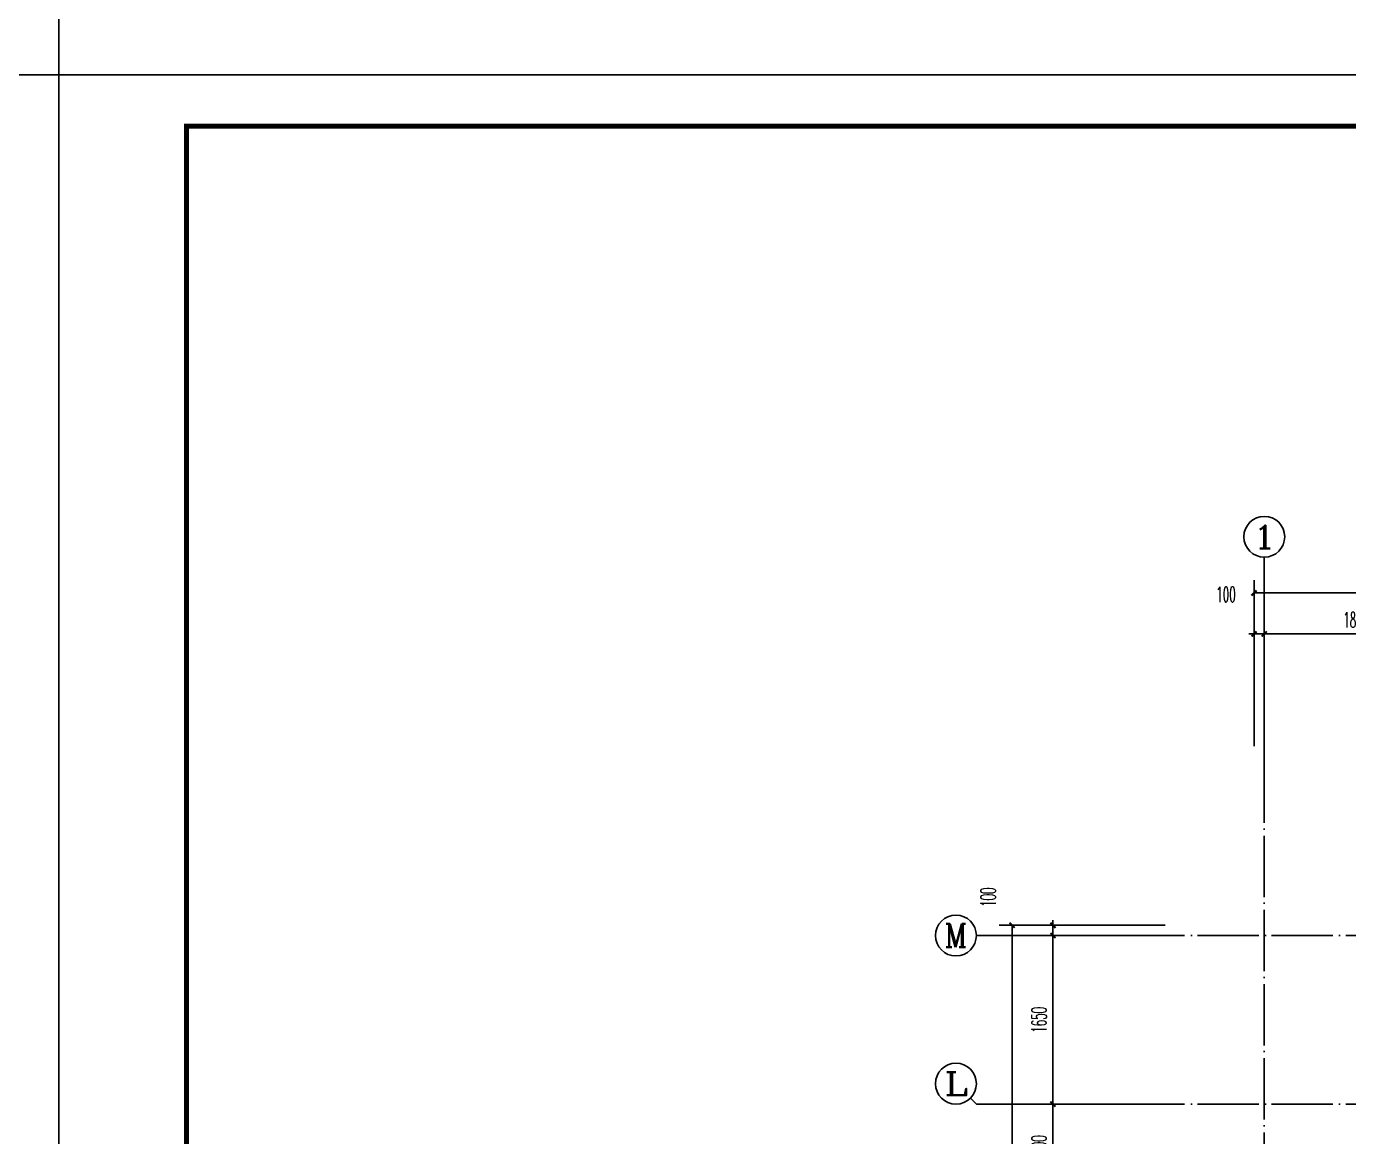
# Model space of a CAD drawing. Extents: x 27938 to 1507990, y 110129 to 923079.
# Drawn here: x 1189145 to 1202089, y 591406 to 602270 of the extents above; entities that cross this region are included whole.
import ezdxf
from ezdxf.enums import TextEntityAlignment as Align

# ---------------------------------------------------------------- set-up
doc = ezdxf.new("R2010")
doc.units = 0
doc.header["$LTSCALE"] = 1000
doc.header["$MEASUREMENT"] = 0
doc.linetypes.add('DOTE', pattern=[2.42, 2, -0.2, 0.02, -0.2])
for name, color, linetype in [('----建筑底图', 8, 'Continuous'), ('AXIS', 3, 'Continuous'), ('AXIS_TEXT', 7, 'Continuous'), ('DOTE', 1, 'Continuous'), ('text', 7, 'Continuous'), ('TWT_TITLE', 7, 'Continuous'), ('图框', 140, 'Continuous')]:
    doc.layers.add(name, color=color, linetype=linetype)
doc.styles.add('_TCH_AXIS', font='COMPLEX', dxfattribs={"bigfont": 'GBCBIG'})
doc.styles.add('_TCH_DIM_T3', font='SIMPLEX.shx', dxfattribs={"width": 0.494118, "bigfont": 'GBCBIG.shx'})
doc.styles.add('COMPLEX', font='COMPLEX')
doc.dimstyles.new('_TCH_ARCH&&50', dxfattribs={"dimtxt": 148.75, "dimasz": 50, "dimexe": 125, "dimexo": 150, "dimgap": 63.125, "dimtad": 1, "dimdec": 0, "dimzin": 0, "dimdsep": 46, "dimtxsty": '_TCH_DIM_T3', "dimblk": 'ARCHTICK', "dimcen": 0.09, "dimclrt": 4, "dimazin": 2, "dimtfac": 1, "dimtdec": 0, "dimtix": 1, "dimtmove": 2, "dimatfit": 3, "dimfxl": 100, "dimtolj": 1, "dimtzin": 0, "dimarcsym": 0})

# ---------------------------------------------------------------- blocks, each defined once
blk = doc.blocks.new('_ArchTick')
at = {"color": 0, "linetype": 'ByBlock', "const_width": 0.4}
blk.add_lwpolyline([(-0.5, -0.5), (0.5, 0.5)], dxfattribs=at)
blk = doc.blocks.new('*D1135')
at = {"layer": 'AXIS', "color": 0, "lineweight": -2}
for p, q in [((-25100, -11308), (-25100, -9683)), ((25100, -11308), (25100, -9683)), ((-25100, -9808), (25100, -9808))]:
    blk.add_line(p, q, dxfattribs=at)
at = {"layer": 'Defpoints', "color": 0}
for p in [(25100, -9808), (-25100, -11458), (25100, -11458)]:
    blk.add_point(p, dxfattribs=at)
at = {"layer": 'AXIS', "color": 0, "lineweight": -2, "xscale": 50, "yscale": 50, "zscale": 50, "rotation": 180}
blk.add_blockref('_ArchTick', (-25100, -9808), dxfattribs=at)
at = {"layer": 'AXIS', "color": 0, "lineweight": -2, "xscale": 50, "yscale": 50, "zscale": 50}
blk.add_blockref('_ArchTick', (25100, -9808), dxfattribs=at)
at = {"layer": 'AXIS', "color": 4, "insert": (0, -9671), "char_height": 148.8, "attachment_point": 5, "style": '_TCH_DIM_T3'}
blk.add_mtext('\\A1;50200', dxfattribs=at)
blk = doc.blocks.new('*D1136')
at = {"layer": 'AXIS', "color": 0, "lineweight": -2}
for p, q in [((-25100, -11308), (-25100, -10083)), ((-25000, -11308), (-25000, -10083)), ((-25100, -10208), (-25150, -10208)), ((-25100, -10208), (-25000, -10208)), ((-25000, -10208), (-24950, -10208))]:
    blk.add_line(p, q, dxfattribs=at)
at = {"layer": 'Defpoints', "color": 0}
for p in [(-25000, -10208), (-25100, -11458), (-25000, -11458)]:
    blk.add_point(p, dxfattribs=at)
at = {"layer": 'AXIS', "color": 0, "lineweight": -2, "xscale": 50, "yscale": 50, "zscale": 50}
blk.add_blockref('_ArchTick', (-25100, -10208), dxfattribs=at)
at = {"layer": 'AXIS', "color": 0, "lineweight": -2, "xscale": 50, "yscale": 50, "zscale": 50, "rotation": 180}
blk.add_blockref('_ArchTick', (-25000, -10208), dxfattribs=at)
at = {"layer": 'AXIS', "color": 4, "insert": (-25375, -9822), "char_height": 148.8, "attachment_point": 5, "style": '_TCH_DIM_T3'}
blk.add_mtext('\\A1;100', dxfattribs=at)
blk = doc.blocks.new('*D1137')
at = {"layer": 'AXIS', "color": 0, "lineweight": -2}
for p, q in [((-25000, -11308), (-25000, -10083)), ((-23200, -11308), (-23200, -10083)), ((-25000, -10208), (-23200, -10208))]:
    blk.add_line(p, q, dxfattribs=at)
at = {"layer": 'Defpoints', "color": 0}
for p in [(-23200, -10208), (-25000, -11458), (-23200, -11458)]:
    blk.add_point(p, dxfattribs=at)
at = {"layer": 'AXIS', "color": 0, "lineweight": -2, "xscale": 50, "yscale": 50, "zscale": 50, "rotation": 180}
blk.add_blockref('_ArchTick', (-25000, -10208), dxfattribs=at)
at = {"layer": 'AXIS', "color": 0, "lineweight": -2, "xscale": 50, "yscale": 50, "zscale": 50}
blk.add_blockref('_ArchTick', (-23200, -10208), dxfattribs=at)
at = {"layer": 'AXIS', "color": 4, "insert": (-24100, -10071), "char_height": 148.8, "attachment_point": 5, "style": '_TCH_DIM_T3'}
blk.add_mtext('\\A1;1800', dxfattribs=at)
blk = doc.blocks.new('_AXISO')
blk.add_circle((0, 0), 0.5)
at = {"layer": 'AXIS_TEXT', "style": 'COMPLEX', "width": 1.041667}
blk.add_attdef('A', text='', height=0.56, dxfattribs=at).set_placement((-0.25, -0.28), (0.25, -0.28), align=Align.FIT)
blk = doc.blocks.new('*D1164')
at = {"layer": 'AXIS', "color": 0, "lineweight": -2}
for p, q in [((-25969, -13060), (-27594, -13060)), ((-27469, -25960), (-27469, -13060)), ((-25969, -25960), (-27594, -25960))]:
    blk.add_line(p, q, dxfattribs=at)
at = {"layer": 'Defpoints', "color": 0}
for p in [(-27469, -13060), (-25819, -13060), (-25819, -25960)]:
    blk.add_point(p, dxfattribs=at)
at = {"layer": 'AXIS', "color": 0, "lineweight": -2, "xscale": 50, "yscale": 50, "zscale": 50}
for p, rotation in [((-27469, -13060), 90), ((-27469, -25960), 270)]:
    blk.add_blockref('_ArchTick', p, dxfattribs=dict(at, rotation=rotation))
at = {"layer": 'AXIS', "color": 4, "insert": (-27606, -19510), "char_height": 148.8, "attachment_point": 5, "rotation": 90, "style": '_TCH_DIM_T3'}
blk.add_mtext('\\A1;12900', dxfattribs=at)
blk = doc.blocks.new('*D1175')
at = {"layer": 'AXIS', "color": 0, "lineweight": -2}
for p, q in [((-25969, -14810), (-27194, -14810)), ((-27069, -15610), (-27069, -14810)), ((-25969, -15610), (-27194, -15610))]:
    blk.add_line(p, q, dxfattribs=at)
at = {"layer": 'Defpoints', "color": 0}
for p in [(-27069, -14810), (-25819, -14810), (-25819, -15610)]:
    blk.add_point(p, dxfattribs=at)
at = {"layer": 'AXIS', "color": 0, "lineweight": -2, "xscale": 50, "yscale": 50, "zscale": 50}
for p, rotation in [((-27069, -14810), 90), ((-27069, -15610), 270)]:
    blk.add_blockref('_ArchTick', p, dxfattribs=dict(at, rotation=rotation))
at = {"layer": 'AXIS', "color": 4, "insert": (-27206, -15210), "char_height": 148.8, "attachment_point": 5, "rotation": 90, "style": '_TCH_DIM_T3'}
blk.add_mtext('\\A1;800', dxfattribs=at)
blk = doc.blocks.new('*D1176')
at = {"layer": 'AXIS', "color": 0, "lineweight": -2}
for p, q in [((-25969, -13160), (-27194, -13160)), ((-27069, -14810), (-27069, -13160)), ((-25969, -14810), (-27194, -14810))]:
    blk.add_line(p, q, dxfattribs=at)
at = {"layer": 'Defpoints', "color": 0}
for p in [(-27069, -13160), (-25819, -13160), (-25819, -14810)]:
    blk.add_point(p, dxfattribs=at)
at = {"layer": 'AXIS', "color": 0, "lineweight": -2, "xscale": 50, "yscale": 50, "zscale": 50}
for p, rotation in [((-27069, -13160), 90), ((-27069, -14810), 270)]:
    blk.add_blockref('_ArchTick', p, dxfattribs=dict(at, rotation=rotation))
at = {"layer": 'AXIS', "color": 4, "insert": (-27206, -13985), "char_height": 148.8, "attachment_point": 5, "rotation": 90, "style": '_TCH_DIM_T3'}
blk.add_mtext('\\A1;1650', dxfattribs=at)
blk = doc.blocks.new('*D1177')
at = {"layer": 'AXIS', "color": 0, "lineweight": -2}
for p, q in [((-25969, -13060), (-27194, -13060)), ((-27069, -13060), (-27069, -13010)), ((-27069, -13160), (-27069, -13060)), ((-25969, -13160), (-27194, -13160)), ((-27069, -13160), (-27069, -13210))]:
    blk.add_line(p, q, dxfattribs=at)
at = {"layer": 'Defpoints', "color": 0}
for p in [(-27069, -13060), (-25819, -13060), (-25819, -13160)]:
    blk.add_point(p, dxfattribs=at)
at = {"layer": 'AXIS', "color": 0, "lineweight": -2, "xscale": 50, "yscale": 50, "zscale": 50}
for p, rotation in [((-27069, -13060), 270), ((-27069, -13160), 90)]:
    blk.add_blockref('_ArchTick', p, dxfattribs=dict(at, rotation=rotation))
at = {"layer": 'AXIS', "color": 4, "insert": (-27704, -12785), "char_height": 148.8, "attachment_point": 5, "rotation": 90, "style": '_TCH_DIM_T3'}
blk.add_mtext('\\A1;100', dxfattribs=at)
blk = doc.blocks.new('A$C149A4CC3')
at = {"layer": 'AXIS', "color": 8}
for p, q in [((-25000, -11458), (-25000, -9458)), ((-25818.8, -13160.1), (-27818.8, -13160.1)), ((-27877.3, -14751.5), (-27818.8, -14810.1)), ((-25818.8, -14810.1), (-27818.8, -14810.1))]:
    blk.add_line(p, q, dxfattribs=at)
at = {"layer": 'DOTE', "color": 169, "linetype": 'DOTE', "ltscale": 0.3}
for p, q in [((-25000, -11458), (-25000, -26899.5)), ((25039.9, -13160.1), (-25818.8, -13160.1)), ((25039.9, -14810.1), (-25818.8, -14810.1))]:
    blk.add_line(p, q, dxfattribs=at)
at = {"layer": 'AXIS', "color": 8}
ref = blk.add_blockref('_AXISO', (-25000, -9258), dxfattribs=dict(at, xscale=400, yscale=400, zscale=400))
ref.add_attrib('A', '1', dxfattribs={"layer": 'AXIS_TEXT', "color": 8, "ltscale": 0.5, "height": 226.3, "style": '_TCH_AXIS', "width": 2.333333}).set_placement((-25113.1, -9371.2), (-24886.9, -9371.2), align=Align.FIT)
ref = blk.add_blockref('_AXISO', (-28018.8, -13160.1), dxfattribs=dict(at, xscale=400, yscale=400, zscale=400))
ref.add_attrib('A', 'M', dxfattribs={"layer": 'AXIS_TEXT', "color": 8, "ltscale": 0.5, "height": 226.3, "style": '_TCH_AXIS'}).set_placement((-28131.9, -13273.2), (-27905.6, -13273.2), align=Align.FIT)
ref = blk.add_blockref('_AXISO', (-28018.8, -14610.1), dxfattribs=dict(at, xscale=400, yscale=400, zscale=400))
ref.add_attrib('A', 'L', dxfattribs={"layer": 'AXIS_TEXT', "color": 8, "ltscale": 0.5, "height": 226.3, "style": '_TCH_AXIS', "width": 1.4}).set_placement((-28131.9, -14723.2), (-27905.6, -14723.2), align=Align.FIT)
for p1, p2, distance, picture, middle in [((-25100, -11458), (25100, -11458), 1650, '*D1135', (0, -9670.5)), ((-25000, -11458), (-23200, -11458), 1250, '*D1137', (-24100, -10070.5)), ((-25818.8, -25960.1), (-25818.8, -13060.1), 1650, '*D1164', (-27606.3, -19510.1)), ((-25818.8, -14810.1), (-25818.8, -13160.1), 1250, '*D1176', (-27206.3, -13985.1)), ((-25818.8, -15610.1), (-25818.8, -14810.1), 1250, '*D1175', (-27206.3, -15210.1))]:
    dim = blk.add_aligned_dim(p1=p1, p2=p2, distance=distance, dimstyle='_TCH_ARCH&&50', dxfattribs=at)
    dim.commit()
    dim.dimension.update_dxf_attribs({"geometry": picture, "text_midpoint": middle})
for base, p1, p2, angle, picture, middle in [((-25000, -10208), (-25100, -11458), (-25000, -11458), 0, '*D1136', (-25375, -9821.5)), ((-27068.8, -13060.1), (-25818.8, -13160.1), (-25818.8, -13060.1), 90, '*D1177', (-27703.6, -12785.1))]:
    dim = blk.add_linear_dim(base=base, p1=p1, p2=p2, angle=angle, dimstyle='_TCH_ARCH&&50', dxfattribs=at)
    dim.commit()
    dim.dimension.update_dxf_attribs({"geometry": picture, "text_midpoint": middle, "dimtype": 129})

msp = doc.modelspace()

# ---------------------------------------------------------------- linework, layer by layer
at = {"layer": 'text', "color": 2}
msp.add_lwpolyline([(1189461.1, 601795.4), (1158461.1, 601795.4), (1158461.1, 619603.7), (1189461.1, 619603.7)], close=True, dxfattribs=at)

# ---------------------------------------------------------------- block references
at = {"layer": '----建筑底图'}
msp.add_blockref('A$C149A4CC3', (1226263.6, 606534.1), dxfattribs=at)

# ---------------------------------------------------------------- next in the draw order: linework, layer by layer
at = {"layer": 'TWT_TITLE'}
msp.add_lwpolyline([(1189461.1, 572095.4), (1263011.1, 572095.4), (1263011.1, 601795.4), (1189461.1, 601795.4)], close=True, dxfattribs=at)
at = {"layer": 'TWT_TITLE', "const_width": 50}
msp.add_lwpolyline([(1190711.1, 572595.4), (1262511.1, 572595.4), (1262511.1, 601295.4), (1190711.1, 601295.4)], close=True, dxfattribs=at)
at = {"layer": '图框'}
msp.add_lwpolyline([(1189461.1, 601795.4), (1263011.1, 601795.4), (1263011.1, 572095.4), (1189461.1, 572095.4)], close=True, dxfattribs=at)
msp.add_lwpolyline([(1189461.1, 601795.4), (1263011.1, 601795.4), (1263011.1, 572095.4), (1189461.1, 572095.4)], close=True, dxfattribs=at)
at = {"layer": '图框', "const_width": 50}
msp.add_lwpolyline([(1262511.1, 572595.4), (1262511.1, 601295.4), (1190711.1, 601295.4), (1190711.1, 572595.4)], close=True, dxfattribs=at)

doc.saveas('drawing.dxf')
